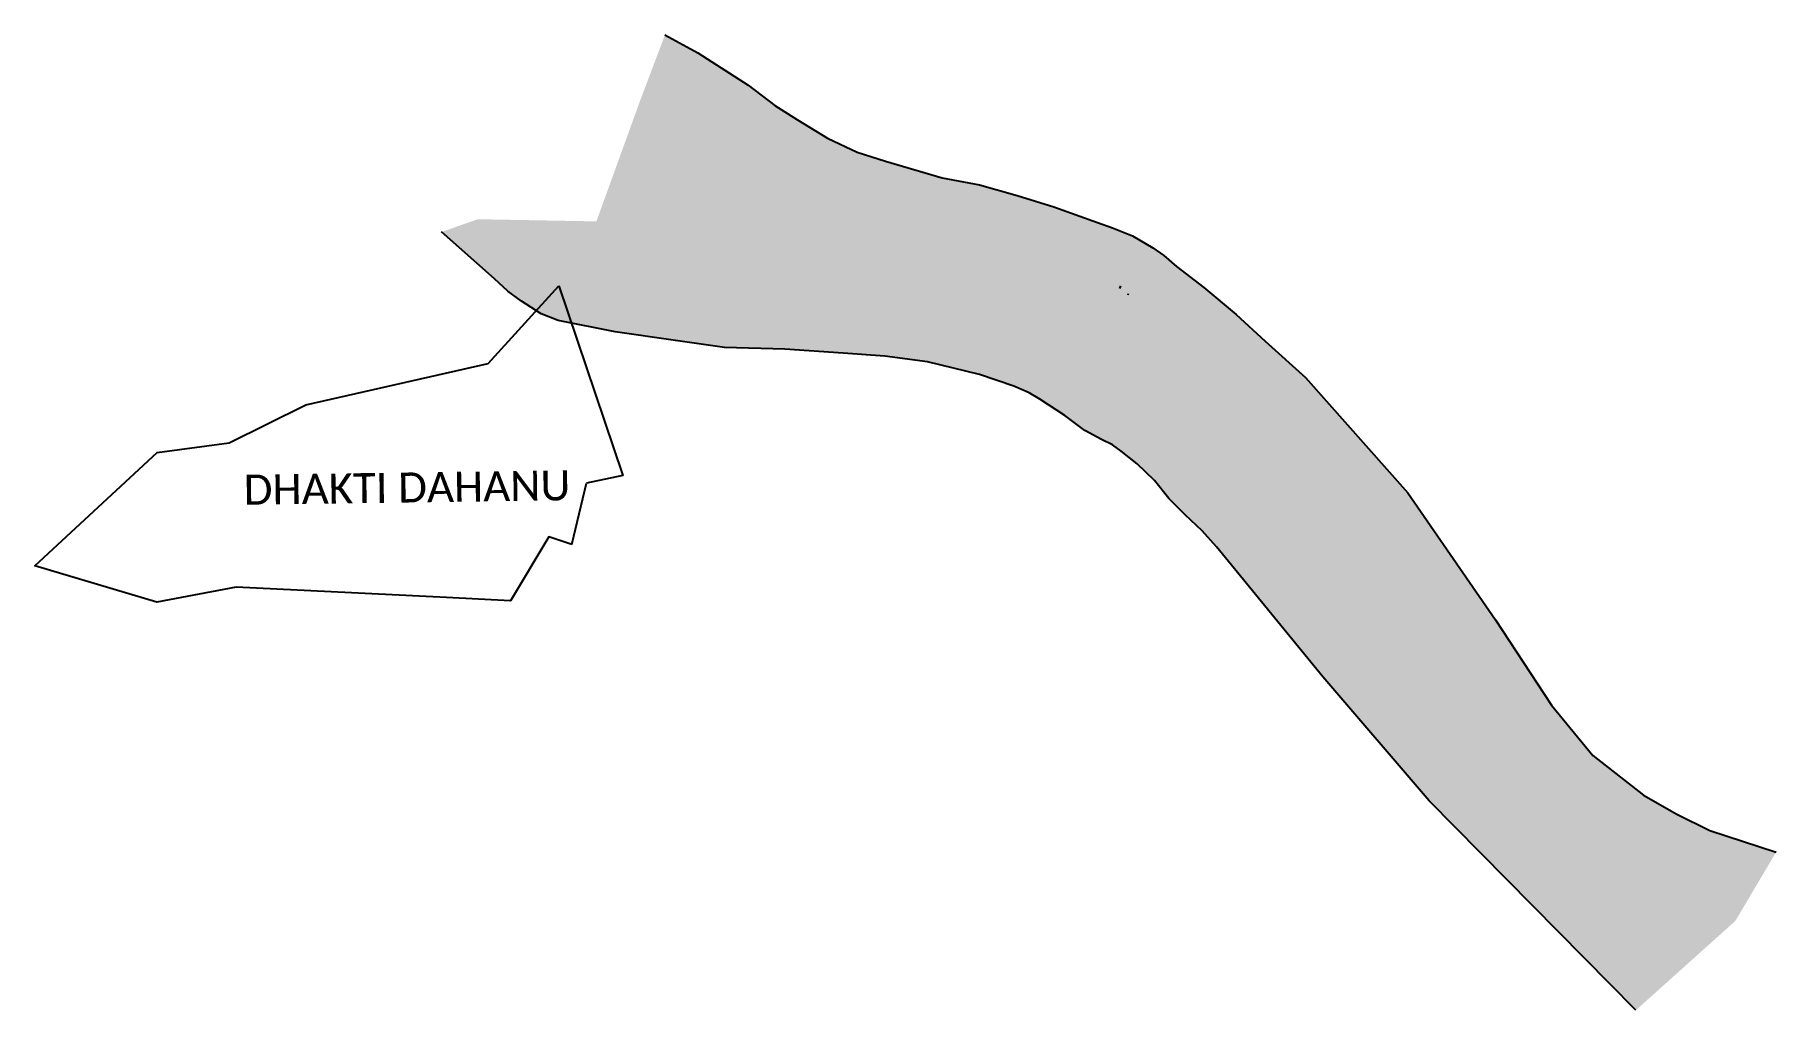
# Model space of a CAD drawing. Header units: metres. Extents: x 259776 to 293488, y 1989961 to 2210176.
# Drawn here: x 259776 to 262677, y 2208550 to 2210176 of the extents above.
import ezdxf

# ---------------------------------------------------------------- set-up
doc = ezdxf.new("R2010")
doc.units = ezdxf.units.M
for name, color, linetype in [('CREEK', 132, 'Continuous'), ('village', 3, 'Continuous'), ('VILLAGE NAME', 250, 'Continuous')]:
    doc.layers.add(name, color=color, linetype=linetype)
doc.styles.get("Standard").update_dxf_attribs({"font": 'simplex.shx'})

msp = doc.modelspace()

# ---------------------------------------------------------------- hatches: boundary and pattern name
at = {"layer": 'CREEK'}
h = msp.add_hatch(dxfattribs=at)
h.set_pattern_fill('DASH', color=256, scale=5)
h.paths.add_polyline_path([(261046.4, 2210034.2), (261008.7, 2210058.1), (260964.6, 2210091.8), (260880.6, 2210145.8), (260825.9, 2210175.6), (260784.1, 2210065), (260711.6, 2209864.7), (260514, 2209868.3), (260453.7, 2209847.1), (260541.9, 2209768.9), (260564, 2209748.7), (260586.6, 2209731.7), (260619.5, 2209710.9), (260648.1, 2209699.7), (260742.9, 2209680.5), (260843.4, 2209666.1), (260925.2, 2209654.4), (261025.4, 2209652), (261122.5, 2209644.9), (261191.9, 2209640.1), (261263.1, 2209630.8), (261349.8, 2209609.5), (261407.1, 2209589.9), (261432.5, 2209579), (261450.5, 2209568.2), (261491.9, 2209541.3), (261525.5, 2209516.4), (261552.9, 2209501.1), (261571.5, 2209492.1), (261585.9, 2209481.9), (261612.4, 2209460.5), (261641.6, 2209433), (261665.5, 2209402.7), (261692.4, 2209375.6), (261720.9, 2209348.8), (261744.6, 2209322.3), (261921.9, 2209105.6), (262099.2, 2208898.8), (262443.4, 2208550.2), (262609.1, 2208699), (262677, 2208813.7), (262566.6, 2208849.4), (262511.4, 2208876.8), (262456.1, 2208908.3), (262371.7, 2208974.8), (262303, 2209058.5), (262209.5, 2209200.9), (262063.5, 2209412.3), (261892.9, 2209604.5), (261826, 2209665.1), (261777.3, 2209709.4), (261723.6, 2209754.3), (261678, 2209789.8), (261656.9, 2209807.9), (261638.4, 2209820.5), (261604.7, 2209840.7), (261571.3, 2209853.8), (261546.6, 2209863.1), (261473.8, 2209888.8), (261412.5, 2209908), (261349.7, 2209925.9), (261287.6, 2209937.3), (261193.3, 2209965.2), (261146.3, 2209979.8), (261096.7, 2210003.2)])

# ---------------------------------------------------------------- linework, layer by layer
at = {"color": 3, "flags": 128}
msp.add_lwpolyline([(260670.9, 2209326.4), (260695.4, 2209428.7)], dxfattribs=at)
at = {"layer": 'CREEK', "flags": 128}
for points in [[(260825.9, 2210175.6), (260880.6, 2210145.8), (260964.6, 2210091.8), (261008.7, 2210058.1), (261046.4, 2210034.2), (261096.7, 2210003.2), (261146.3, 2209979.8), (261193.3, 2209965.2), (261287.6, 2209937.3), (261349.7, 2209925.9), (261412.5, 2209908), (261473.8, 2209888.8), (261546.6, 2209863.1), (261571.3, 2209853.8)], [(261571.3, 2209853.8), (261604.7, 2209840.7), (261638.4, 2209820.5), (261656.9, 2209807.9), (261678, 2209789.8), (261723.6, 2209754.3), (261777.3, 2209709.4), (261826, 2209665.1), (261892.9, 2209604.5), (262063.5, 2209412.3), (262209.5, 2209200.9), (262303, 2209058.5), (262371.7, 2208974.8), (262456.1, 2208908.3), (262511.4, 2208876.8), (262566.6, 2208849.4), (262677, 2208813.7)], [(262443.4, 2208550.2), (262099.2, 2208898.8), (261921.9, 2209105.6), (261744.6, 2209322.3), (261720.9, 2209348.8), (261692.4, 2209375.6), (261665.5, 2209402.7), (261641.6, 2209433), (261612.4, 2209460.5), (261585.9, 2209481.9), (261571.5, 2209492.1), (261552.9, 2209501.1), (261525.5, 2209516.4), (261491.9, 2209541.3), (261450.5, 2209568.2), (261432.5, 2209579), (261407.1, 2209589.9), (261349.8, 2209609.5), (261263.1, 2209630.8), (261191.9, 2209640.1), (261122.5, 2209644.9), (261025.4, 2209652), (260925.2, 2209654.4), (260843.4, 2209666.1), (260742.9, 2209680.5), (260648.1, 2209699.7), (260619.5, 2209710.9), (260586.6, 2209731.7), (260564, 2209748.7), (260541.9, 2209768.9), (260453.7, 2209847.1)], [(261583.6, 2209752.7), (261585.3, 2209757.2)], [(261597.3, 2209742.2), (261598, 2209744.3)]]:
    msp.add_lwpolyline(points, dxfattribs=at)
at = {"layer": 'village', "color": 3}
for points in [[(260670.9, 2209326.4, 0), (260632.2, 2209338.8, 0), (260568.7, 2209232.6, 0), (260461.9, 2209238.1, 0), (260111.6, 2209255.4, 0), (259979.2, 2209230.1, 0), (259776.1, 2209290.9, 0), (259980, 2209479.8, 0), (260100.1, 2209495.8, 0), (260227.8, 2209559, 0), (260531.1, 2209627.8, 0), (260648.9, 2209757.2, 0)], [(260648.9, 2209757.2, 0), (260755.5, 2209441.1, 0), (260695.4, 2209428.7, 0)]]:
    msp.add_polyline3d(points, dxfattribs=at)

# ---------------------------------------------------------------- texts
at = {"layer": 'VILLAGE NAME', "insert": (260123.7, 2209442.4), "char_height": 50, "attachment_point": 1, "rotation": 0.801}
msp.add_mtext_dynamic_manual_height_columns('{\\fCalibri|b0|i0|c0|p34;DHAKTI DAHANU}', width=1538.461, gutter_width=667.3, heights=[0], dxfattribs=at)

doc.saveas('drawing.dxf')
